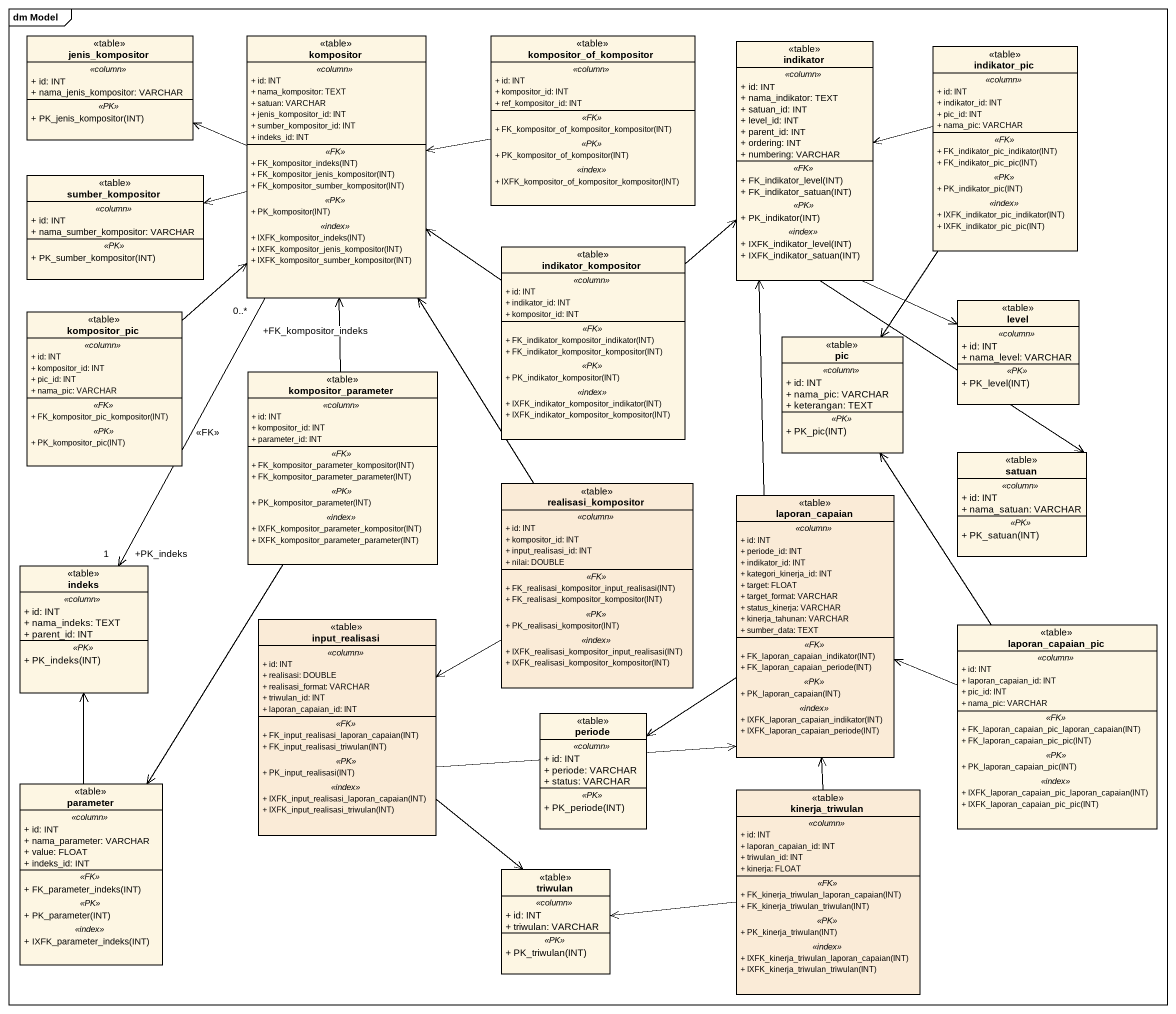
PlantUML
@startuml
mainframe dm Model
hide circle
hide empty members
skinparam classAttributeIconSize 0
class jenis_kompositor <<table>> {
  .. <<column>> ..
  + id: INT
  + nama_jenis_kompositor: VARCHAR
  .. <<PK>> ..
  + PK_jenis_kompositor(INT)
}
class kompositor <<table>> {
  .. <<column>> ..
  + id: INT
  + nama_kompositor: TEXT
  + satuan: VARCHAR
  + jenis_kompositor_id: INT
  + sumber_kompositor_id: INT
  + indeks_id: INT
  .. <<FK>> ..
  + FK_kompositor_indeks(INT)
  + FK_kompositor_jenis_kompositor(INT)
  + FK_kompositor_sumber_kompositor(INT)
  .. <<PK>> ..
  + PK_kompositor(INT)
  .. <<index>> ..
  + IXFK_kompositor_indeks(INT)
  + IXFK_kompositor_jenis_kompositor(INT)
  + IXFK_kompositor_sumber_kompositor(INT)
}
class kompositor_of_kompositor <<table>> {
  .. <<column>> ..
  + id: INT
  + kompositor_id: INT
  + ref_kompositor_id: INT
  .. <<FK>> ..
  + FK_kompositor_of_kompositor_kompositor(INT)
  .. <<PK>> ..
  + PK_kompositor_of_kompositor(INT)
  .. <<index>> ..
  + IXFK_kompositor_of_kompositor_kompositor(INT)
}
class indikator <<table>> {
  .. <<column>> ..
  + id: INT
  + nama_indikator: TEXT
  + satuan_id: INT
  + level_id: INT
  + parent_id: INT
  + ordering: INT
  + numbering: VARCHAR
  .. <<FK>> ..
  + FK_indikator_level(INT)
  + FK_indikator_satuan(INT)
  .. <<PK>> ..
  + PK_indikator(INT)
  .. <<index>> ..
  + IXFK_indikator_level(INT)
  + IXFK_indikator_satuan(INT)
}
class indikator_pic <<table>> {
  .. <<column>> ..
  + id: INT
  + indikator_id: INT
  + pic_id: INT
  + nama_pic: VARCHAR
  .. <<FK>> ..
  + FK_indikator_pic_indikator(INT)
  + FK_indikator_pic_pic(INT)
  .. <<PK>> ..
  + PK_indikator_pic(INT)
  .. <<index>> ..
  + IXFK_indikator_pic_indikator(INT)
  + IXFK_indikator_pic_pic(INT)
}
class sumber_kompositor <<table>> {
  .. <<column>> ..
  + id: INT
  + nama_sumber_kompositor: VARCHAR
  .. <<PK>> ..
  + PK_sumber_kompositor(INT)
}
class indikator_kompositor <<table>> {
  .. <<column>> ..
  + id: INT
  + indikator_id: INT
  + kompositor_id: INT
  .. <<FK>> ..
  + FK_indikator_kompositor_indikator(INT)
  + FK_indikator_kompositor_kompositor(INT)
  .. <<PK>> ..
  + PK_indikator_kompositor(INT)
  .. <<index>> ..
  + IXFK_indikator_kompositor_indikator(INT)
  + IXFK_indikator_kompositor_kompositor(INT)
}
class kompositor_pic <<table>> {
  .. <<column>> ..
  + id: INT
  + kompositor_id: INT
  + pic_id: INT
  + nama_pic: VARCHAR
  .. <<FK>> ..
  + FK_kompositor_pic_kompositor(INT)
  .. <<PK>> ..
  + PK_kompositor_pic(INT)
}
class level <<table>> {
  .. <<column>> ..
  + id: INT
  + nama_level: VARCHAR
  .. <<PK>> ..
  + PK_level(INT)
}
class kompositor_parameter <<table>> {
  .. <<column>> ..
  + id: INT
  + kompositor_id: INT
  + parameter_id: INT
  .. <<FK>> ..
  + FK_kompositor_parameter_kompositor(INT)
  + FK_kompositor_parameter_parameter(INT)
  .. <<PK>> ..
  + PK_kompositor_parameter(INT)
  .. <<index>> ..
  + IXFK_kompositor_parameter_kompositor(INT)
  + IXFK_kompositor_parameter_parameter(INT)
}
class pic <<table>> {
  .. <<column>> ..
  + id: INT
  + nama_pic: VARCHAR
  + keterangan: TEXT
  .. <<PK>> ..
  + PK_pic(INT)
}
class satuan <<table>> {
  .. <<column>> ..
  + id: INT
  + nama_satuan: VARCHAR
  .. <<PK>> ..
  + PK_satuan(INT)
}
class realisasi_kompositor <<table>> #FAEBD7 {
  .. <<column>> ..
  + id: INT
  + kompositor_id: INT
  + input_realisasi_id: INT
  + nilai: DOUBLE
  .. <<FK>> ..
  + FK_realisasi_kompositor_input_realisasi(INT)
  + FK_realisasi_kompositor_kompositor(INT)
  .. <<PK>> ..
  + PK_realisasi_kompositor(INT)
  .. <<index>> ..
  + IXFK_realisasi_kompositor_input_realisasi(INT)
  + IXFK_realisasi_kompositor_kompositor(INT)
}
class laporan_capaian <<table>> #FAEBD7 {
  .. <<column>> ..
  + id: INT
  + periode_id: INT
  + indikator_id: INT
  + kategori_kinerja_id: INT
  + target: FLOAT
  + target_format: VARCHAR
  + status_kinerja: VARCHAR
  + kinerja_tahunan: VARCHAR
  + sumber_data: TEXT
  .. <<FK>> ..
  + FK_laporan_capaian_indikator(INT)
  + FK_laporan_capaian_periode(INT)
  .. <<PK>> ..
  + PK_laporan_capaian(INT)
  .. <<index>> ..
  + IXFK_laporan_capaian_indikator(INT)
  + IXFK_laporan_capaian_periode(INT)
}
class indeks <<table>> {
  .. <<column>> ..
  + id: INT
  + nama_indeks: TEXT
  + parent_id: INT
  .. <<PK>> ..
  + PK_indeks(INT)
}
class input_realisasi <<table>> #FAEBD7 {
  .. <<column>> ..
  + id: INT
  + realisasi: DOUBLE
  + realisasi_format: VARCHAR
  + triwulan_id: INT
  + laporan_capaian_id: INT
  .. <<FK>> ..
  + FK_input_realisasi_laporan_capaian(INT)
  + FK_input_realisasi_triwulan(INT)
  .. <<PK>> ..
  + PK_input_realisasi(INT)
  .. <<index>> ..
  + IXFK_input_realisasi_laporan_capaian(INT)
  + IXFK_input_realisasi_triwulan(INT)
}
class laporan_capaian_pic <<table>> {
  .. <<column>> ..
  + id: INT
  + laporan_capaian_id: INT
  + pic_id: INT
  + nama_pic: VARCHAR
  .. <<FK>> ..
  + FK_laporan_capaian_pic_laporan_capaian(INT)
  + FK_laporan_capaian_pic_pic(INT)
  .. <<PK>> ..
  + PK_laporan_capaian_pic(INT)
  .. <<index>> ..
  + IXFK_laporan_capaian_pic_laporan_capaian(INT)
  + IXFK_laporan_capaian_pic_pic(INT)
}
class periode <<table>> {
  .. <<column>> ..
  + id: INT
  + periode: VARCHAR
  + status: VARCHAR
  .. <<PK>> ..
  + PK_periode(INT)
}
class parameter <<table>> {
  .. <<column>> ..
  + id: INT
  + nama_parameter: VARCHAR
  + value: FLOAT
  + indeks_id: INT
  .. <<FK>> ..
  + FK_parameter_indeks(INT)
  .. <<PK>> ..
  + PK_parameter(INT)
  .. <<index>> ..
  + IXFK_parameter_indeks(INT)
}
class kinerja_triwulan <<table>> #FAEBD7 {
  .. <<column>> ..
  + id: INT
  + laporan_capaian_id: INT
  + triwulan_id: INT
  + kinerja: FLOAT
  .. <<FK>> ..
  + FK_kinerja_triwulan_laporan_capaian(INT)
  + FK_kinerja_triwulan_triwulan(INT)
  .. <<PK>> ..
  + PK_kinerja_triwulan(INT)
  .. <<index>> ..
  + IXFK_kinerja_triwulan_laporan_capaian(INT)
  + IXFK_kinerja_triwulan_triwulan(INT)
}
class triwulan <<table>> {
  .. <<column>> ..
  + id: INT
  + triwulan: VARCHAR
  .. <<PK>> ..
  + PK_triwulan(INT)
}
kompositor -left-> jenis_kompositor
kompositor -left-> sumber_kompositor
kompositor "+FK_kompositor_indeks\n0..*" --> "+PK_indeks\n1" indeks : <<FK>>
kompositor_of_kompositor -left-> kompositor
indikator --> level
indikator --> satuan
indikator_pic -left-> indikator
indikator_pic --> pic
indikator_kompositor -up-> kompositor
indikator_kompositor -up-> indikator
kompositor_pic -up-> kompositor
kompositor_parameter -up-> kompositor
kompositor_parameter --> parameter
realisasi_kompositor -up-> kompositor
realisasi_kompositor -left-> input_realisasi
laporan_capaian -up-> indikator
laporan_capaian --> periode
input_realisasi -right-> laporan_capaian
input_realisasi --> triwulan
laporan_capaian_pic -up-> pic
laporan_capaian_pic -left-> laporan_capaian
parameter -up-> indeks
kinerja_triwulan -up-> laporan_capaian
kinerja_triwulan -left-> triwulan
@enduml
